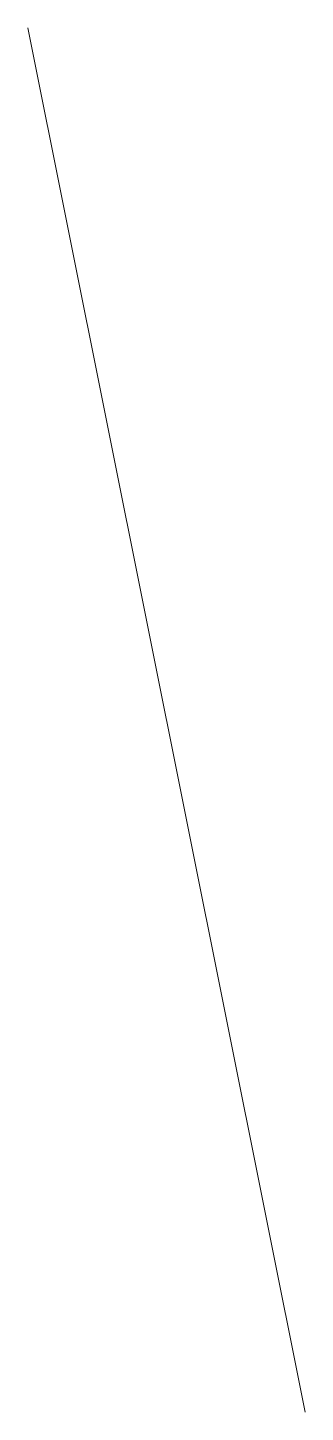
# Model space of a CAD drawing. Header units: millimetres. Extents: x 0 to 3, y -15 to 0.
import ezdxf

# ---------------------------------------------------------------- set-up
doc = ezdxf.new("R2010")
doc.units = ezdxf.units.MM
doc.layers.get('0').update_dxf_attribs({"lineweight": 5, "true_color": 0xffffff})

msp = doc.modelspace()

# ---------------------------------------------------------------- linework, layer by layer
msp.add_line((0, 0), (3, -15))

doc.saveas('drawing.dxf')
